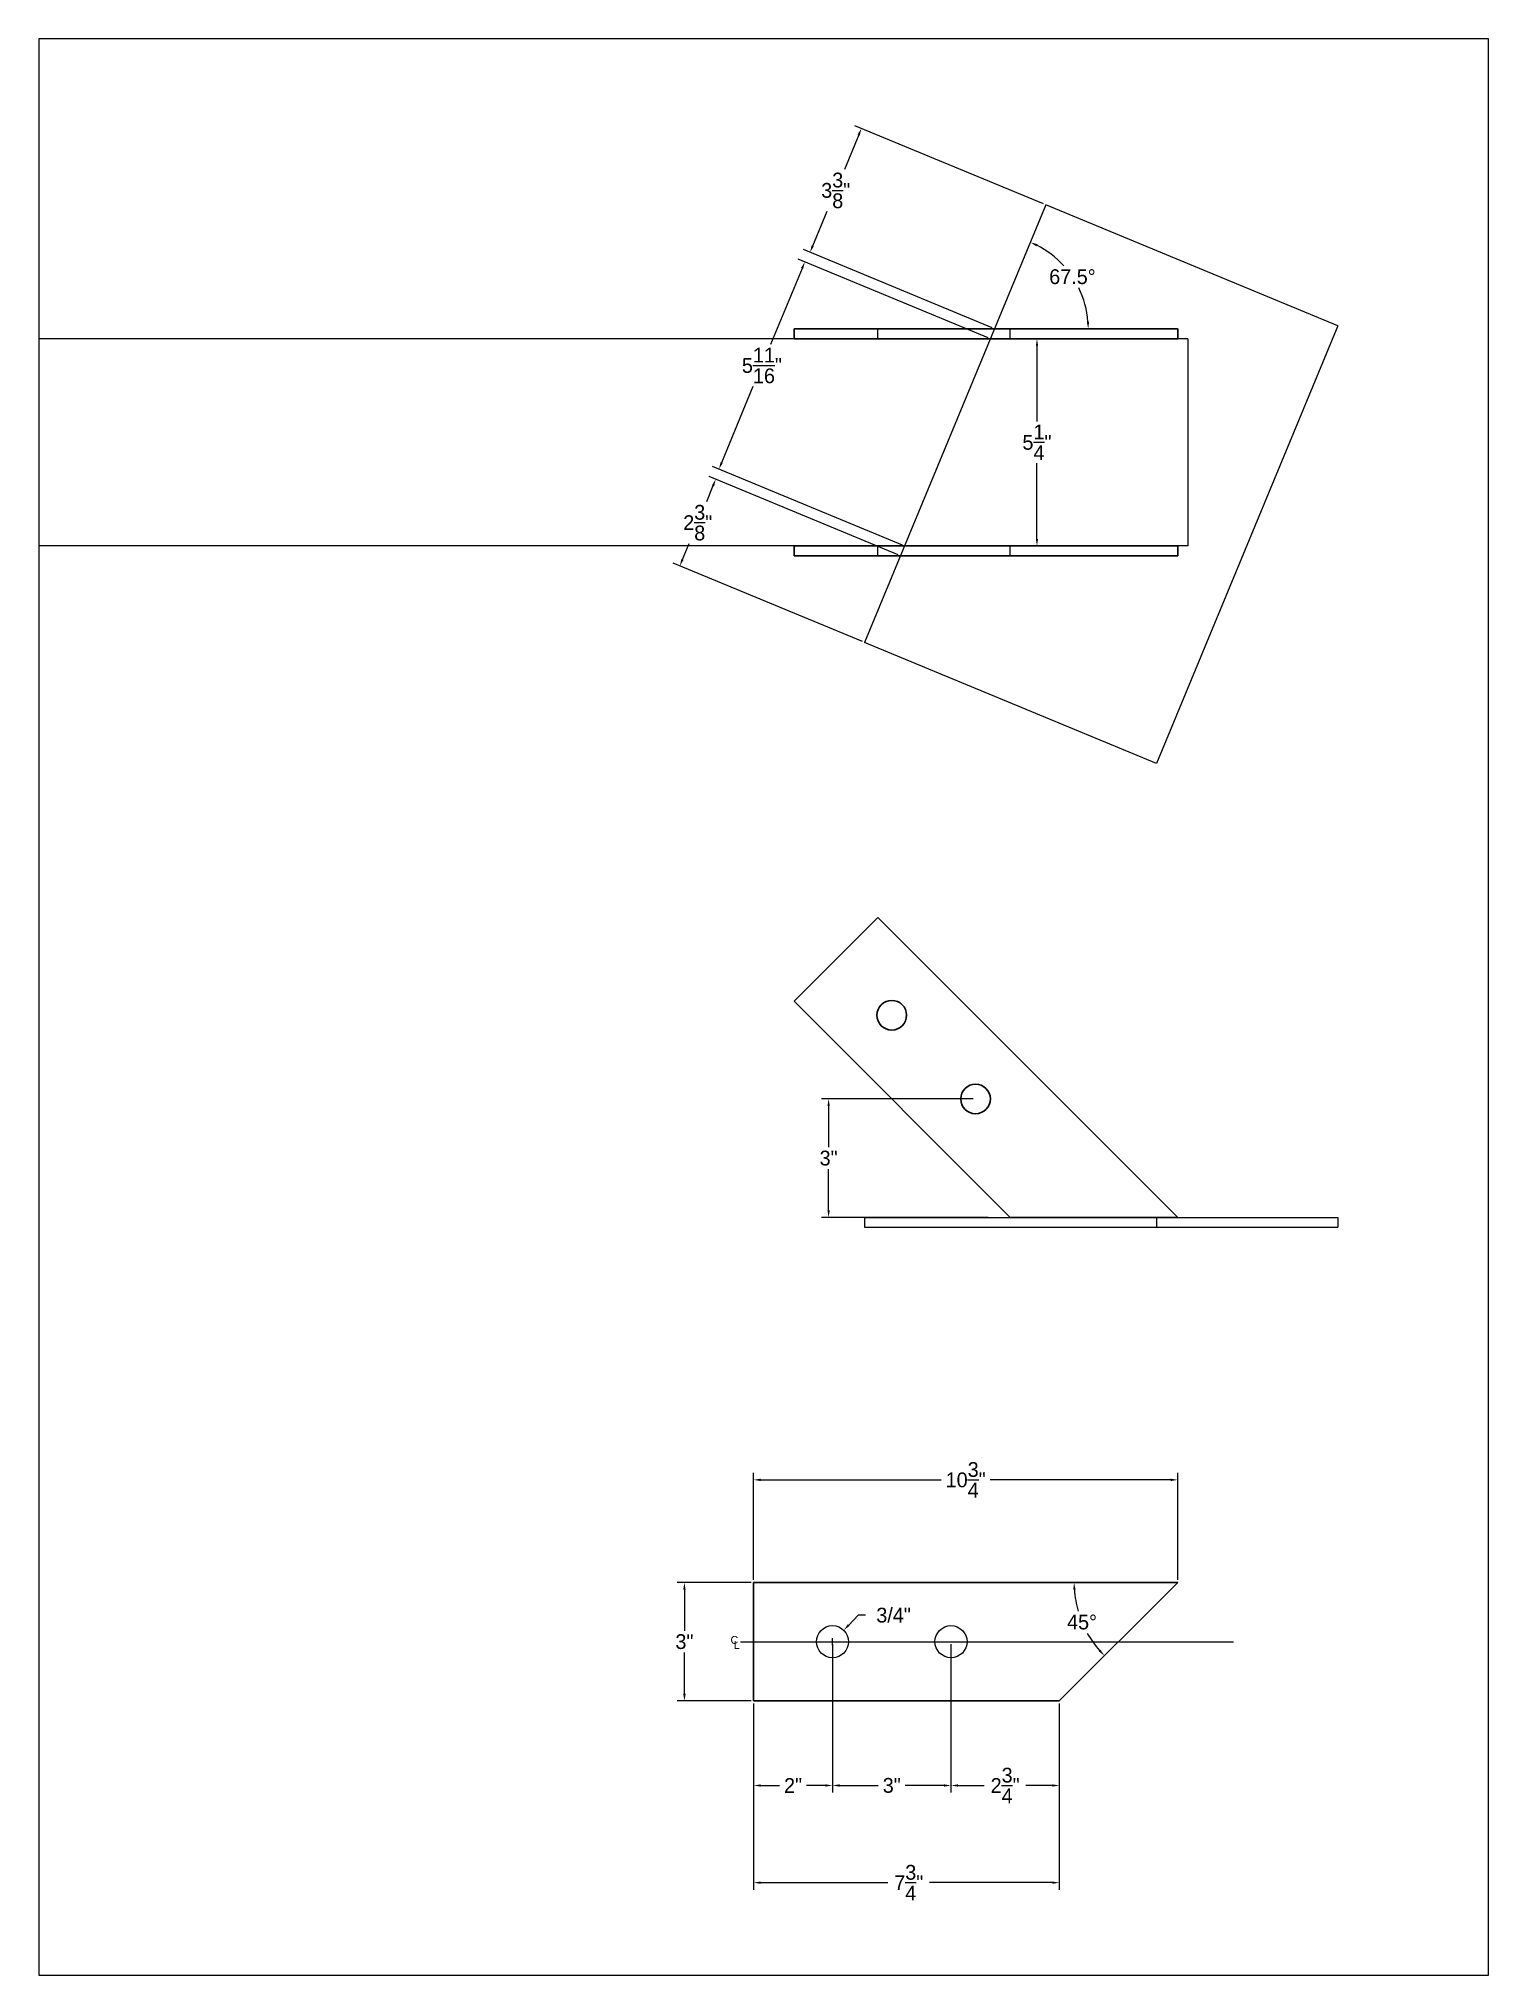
# Paper-space layout 'B2 EAST' of a CAD drawing. Header units: inches. Extents: x 0 to 7.9, y 0 to 10.6.
# The model-space entities are those that its viewports show. They can reach past a viewport. Long polylines and large blocks are cut down to what shows.
import ezdxf

# ---------------------------------------------------------------- set-up
doc = ezdxf.new("R2010")
doc.units = ezdxf.units.IN
doc.header["$MEASUREMENT"] = 0
doc.linetypes.add('CENTER', pattern=[2, 1.25, -0.25, 0.25, -0.25])
doc.linetypes.add('HIDDEN', pattern=[0.375, 0.25, -0.125])
for name, color, linetype in [('DIMENSIONS', 3, 'Continuous'), ('DIMENSIONS @ 1', 3, 'Continuous'), ('STEEL_TEXT', 7, 'Continuous')]:
    doc.layers.add(name, color=color, linetype=linetype)
doc.layers.add('FLOOR BEAMS', color=3, linetype='HIDDEN', lineweight=20)
doc.layers.add('STEEL', color=5, linetype='Continuous', lineweight=20)
doc.dimstyles.new('Annotative', dxfattribs={"dimscale": 0, "dimtxt": 0.18, "dimasz": 0.18, "dimexe": 0.18, "dimexo": 0.0625, "dimgap": 0.09, "dimtad": 0, "dimtih": 1, "dimtoh": 1, "dimdec": 4, "dimzin": 0, "dimdsep": 46, "dimtxsty": 'Standard', "dimcen": 0.09, "dimadec": 0, "dimazin": 0, "dimtfac": 1, "dimtdec": 4, "dimtofl": 0, "dimtmove": 0, "dimatfit": 3, "dimfxl": 1, "dimtolj": 1, "dimtzin": 0, "dimarcsym": 0})

# ---------------------------------------------------------------- blocks, each defined once
blk = doc.blocks.new('*D93')
at = {"layer": 'DIMENSIONS', "color": 0, "lineweight": -2}
for p, q in [((24985.774, 13901.361), (24985.774, 13904.077)), ((24985.954, 13903.897), (24990.525, 13903.897)), ((24996.337, 13903.897), (24991.767, 13903.897)), ((24996.517, 13901.361), (24996.517, 13904.077))]:
    blk.add_line(p, q, dxfattribs=at)
at = {"layer": 'DIMENSIONS', "color": 0, "lineweight": 9}
for points in [[(24985.954, 13903.927), (24985.954, 13903.867), (24985.774, 13903.897)], [(24996.337, 13903.927), (24996.337, 13903.867), (24996.517, 13903.897)]]:
    blk.add_solid(points, dxfattribs=at)
at = {"layer": 'DIMENSIONS', "color": 0, "insert": (24991.146, 13903.897), "char_height": 0.375, "attachment_point": 5}
blk.add_mtext('\\A1;10{\\H1.000000x;\\S3/4;}"', dxfattribs=at)
blk = doc.blocks.new('*D94')
at = {"layer": 'DIMENSIONS', "color": 0, "lineweight": -2}
for p, q in [((24985.774, 13898.236), (24985.774, 13893.515)), ((24993.517, 13898.236), (24993.517, 13893.515)), ((24985.954, 13893.695), (24989.177, 13893.695)), ((24993.337, 13893.695), (24990.232, 13893.695))]:
    blk.add_line(p, q, dxfattribs=at)
at = {"layer": 'DIMENSIONS', "color": 0, "lineweight": 9}
for points in [[(24985.954, 13893.725), (24985.954, 13893.665), (24985.774, 13893.695)], [(24993.337, 13893.725), (24993.337, 13893.665), (24993.517, 13893.695)]]:
    blk.add_solid(points, dxfattribs=at)
at = {"layer": 'DIMENSIONS', "color": 0, "insert": (24989.705, 13893.695), "char_height": 0.375, "attachment_point": 5}
blk.add_mtext('\\A1;7{\\H1.000000x;\\S3/4;}"', dxfattribs=at)
blk = doc.blocks.new('*D95')
at = {"layer": 'DIMENSIONS', "color": 0, "lineweight": -2}
for p, q in [((24985.712, 13901.298), (24983.843, 13901.298)), ((24984.023, 13901.118), (24984.023, 13900.076)), ((24984.023, 13898.478), (24984.023, 13899.521)), ((24985.712, 13898.298), (24983.843, 13898.298))]:
    blk.add_line(p, q, dxfattribs=at)
at = {"layer": 'DIMENSIONS', "color": 0, "lineweight": 9}
for points in [[(24983.993, 13901.118), (24984.053, 13901.118), (24984.023, 13901.298)], [(24983.993, 13898.478), (24984.053, 13898.478), (24984.023, 13898.298)]]:
    blk.add_solid(points, dxfattribs=at)
at = {"layer": 'DIMENSIONS', "color": 0, "insert": (24984.023, 13899.798), "char_height": 0.375, "attachment_point": 5}
blk.add_mtext('\\A1;3"', dxfattribs=at)
blk = doc.blocks.new('*D96')
at = {"layer": 'DIMENSIONS', "color": 0, "lineweight": -2}
for p, q in [((24987.774, 13899.736), (24987.774, 13895.976)), ((24985.774, 13898.236), (24985.774, 13895.976)), ((24985.954, 13896.156), (24986.434, 13896.156)), ((24987.594, 13896.156), (24987.114, 13896.156))]:
    blk.add_line(p, q, dxfattribs=at)
at = {"layer": 'DIMENSIONS', "color": 0, "lineweight": 9}
for points in [[(24985.954, 13896.186), (24985.954, 13896.126), (24985.774, 13896.156)], [(24987.594, 13896.186), (24987.594, 13896.126), (24987.774, 13896.156)]]:
    blk.add_solid(points, dxfattribs=at)
at = {"layer": 'DIMENSIONS', "color": 0, "insert": (24986.774, 13896.156), "char_height": 0.375, "attachment_point": 5}
blk.add_mtext('\\A1;2"', dxfattribs=at)
blk = doc.blocks.new('*D97')
at = {"layer": 'DIMENSIONS', "color": 0, "lineweight": -2}
for p, q in [((24987.774, 13899.736), (24987.774, 13895.976)), ((24990.774, 13899.736), (24990.774, 13895.976)), ((24987.954, 13896.156), (24988.934, 13896.156)), ((24990.594, 13896.156), (24989.614, 13896.156))]:
    blk.add_line(p, q, dxfattribs=at)
at = {"layer": 'DIMENSIONS', "color": 0, "lineweight": 9}
for points in [[(24987.954, 13896.186), (24987.954, 13896.126), (24987.774, 13896.156)], [(24990.594, 13896.186), (24990.594, 13896.126), (24990.774, 13896.156)]]:
    blk.add_solid(points, dxfattribs=at)
at = {"layer": 'DIMENSIONS', "color": 0, "insert": (24989.274, 13896.156), "char_height": 0.375, "attachment_point": 5}
blk.add_mtext('\\A1;3"', dxfattribs=at)
blk = doc.blocks.new('*D98')
at = {"layer": 'DIMENSIONS', "color": 0, "lineweight": -2}
for p, q in [((24990.774, 13899.736), (24990.774, 13895.976)), ((24993.517, 13898.236), (24993.517, 13895.976)), ((24990.954, 13896.156), (24991.618, 13896.156)), ((24993.337, 13896.156), (24992.673, 13896.156))]:
    blk.add_line(p, q, dxfattribs=at)
at = {"layer": 'DIMENSIONS', "color": 0, "lineweight": 9}
for points in [[(24990.954, 13896.186), (24990.954, 13896.126), (24990.774, 13896.156)], [(24993.337, 13896.186), (24993.337, 13896.126), (24993.517, 13896.156)]]:
    blk.add_solid(points, dxfattribs=at)
at = {"layer": 'DIMENSIONS', "color": 0, "insert": (24992.146, 13896.156), "char_height": 0.375, "attachment_point": 5}
blk.add_mtext('\\A1;2{\\H1.000000x;\\S3/4;}"', dxfattribs=at)
blk = doc.blocks.new('*D99')
at = {"layer": 'DIMENSIONS', "color": 0, "lineweight": -2}
for start, end in [(183.9309, 196.0774), (209.2375, 221.0691)]:
    blk.add_arc((24996.517, 13901.298), 2.624, start, end, dxfattribs=at)
at = {"layer": 'DIMENSIONS', "color": 0, "lineweight": 9}
for points in [[(24993.869, 13901.117), (24993.929, 13901.119), (24993.893, 13901.298)], [(24994.561, 13899.595), (24994.517, 13899.554), (24994.662, 13899.443)]]:
    blk.add_solid(points, dxfattribs=at)
at = {"layer": 'DIMENSIONS', "color": 0, "insert": (24994.093, 13900.294), "char_height": 0.375, "attachment_point": 5}
blk.add_mtext('\\A1;45°', dxfattribs=at)
blk = doc.blocks.new('*D100')
at = {"layer": 'DIMENSIONS', "color": 0, "lineweight": -2}
for p, q in [((24991.333, 13913.544), (24987.495, 13913.544)), ((24987.675, 13913.364), (24987.675, 13912.321)), ((24987.675, 13910.724), (24987.675, 13911.766)), ((24991.712, 13910.544), (24987.495, 13910.544))]:
    blk.add_line(p, q, dxfattribs=at)
at = {"layer": 'DIMENSIONS', "color": 0, "lineweight": 9}
for points in [[(24987.645, 13913.364), (24987.705, 13913.364), (24987.675, 13913.544)], [(24987.645, 13910.724), (24987.705, 13910.724), (24987.675, 13910.544)]]:
    blk.add_solid(points, dxfattribs=at)
at = {"layer": 'DIMENSIONS', "color": 0, "insert": (24987.675, 13912.044), "char_height": 0.375, "attachment_point": 5}
blk.add_mtext('\\A1;3"', dxfattribs=at)
blk = doc.blocks.new('*D101')
at = {"layer": 'DIMENSIONS', "color": 0, "lineweight": -2}
for p, q in [((24985.774, 13901.361), (24985.774, 13904.077)), ((24985.954, 13903.897), (24990.525, 13903.897)), ((24996.337, 13903.897), (24991.767, 13903.897)), ((24996.517, 13901.361), (24996.517, 13904.077))]:
    blk.add_line(p, q, dxfattribs=at)
at = {"layer": 'DIMENSIONS', "color": 0, "lineweight": 9}
for points in [[(24985.954, 13903.927), (24985.954, 13903.867), (24985.774, 13903.897)], [(24996.337, 13903.927), (24996.337, 13903.867), (24996.517, 13903.897)]]:
    blk.add_solid(points, dxfattribs=at)
at = {"layer": 'DIMENSIONS', "color": 0, "insert": (24991.146, 13903.897), "char_height": 0.375, "attachment_point": 5}
blk.add_mtext('\\A1;10{\\H1.000000x;\\S3/4;}"', dxfattribs=at)
blk = doc.blocks.new('*D102')
at = {"layer": 'DIMENSIONS', "color": 0, "lineweight": -2}
for p, q in [((24985.774, 13898.236), (24985.774, 13893.515)), ((24993.517, 13898.236), (24993.517, 13893.515)), ((24985.954, 13893.695), (24989.177, 13893.695)), ((24993.337, 13893.695), (24990.232, 13893.695))]:
    blk.add_line(p, q, dxfattribs=at)
at = {"layer": 'DIMENSIONS', "color": 0, "lineweight": 9}
for points in [[(24985.954, 13893.725), (24985.954, 13893.665), (24985.774, 13893.695)], [(24993.337, 13893.725), (24993.337, 13893.665), (24993.517, 13893.695)]]:
    blk.add_solid(points, dxfattribs=at)
at = {"layer": 'DIMENSIONS', "color": 0, "insert": (24989.705, 13893.695), "char_height": 0.375, "attachment_point": 5}
blk.add_mtext('\\A1;7{\\H1.000000x;\\S3/4;}"', dxfattribs=at)
blk = doc.blocks.new('*D103')
at = {"layer": 'DIMENSIONS', "color": 0, "lineweight": -2}
for p, q in [((24985.712, 13901.298), (24983.843, 13901.298)), ((24984.023, 13901.118), (24984.023, 13900.076)), ((24984.023, 13898.478), (24984.023, 13899.521)), ((24985.712, 13898.298), (24983.843, 13898.298))]:
    blk.add_line(p, q, dxfattribs=at)
at = {"layer": 'DIMENSIONS', "color": 0, "lineweight": 9}
for points in [[(24983.993, 13901.118), (24984.053, 13901.118), (24984.023, 13901.298)], [(24983.993, 13898.478), (24984.053, 13898.478), (24984.023, 13898.298)]]:
    blk.add_solid(points, dxfattribs=at)
at = {"layer": 'DIMENSIONS', "color": 0, "insert": (24984.023, 13899.798), "char_height": 0.375, "attachment_point": 5}
blk.add_mtext('\\A1;3"', dxfattribs=at)
blk = doc.blocks.new('*D104')
at = {"layer": 'DIMENSIONS', "color": 0, "lineweight": -2}
for p, q in [((24987.774, 13899.736), (24987.774, 13895.976)), ((24985.774, 13898.236), (24985.774, 13895.976)), ((24985.954, 13896.156), (24986.434, 13896.156)), ((24987.594, 13896.156), (24987.114, 13896.156))]:
    blk.add_line(p, q, dxfattribs=at)
at = {"layer": 'DIMENSIONS', "color": 0, "lineweight": 9}
for points in [[(24985.954, 13896.186), (24985.954, 13896.126), (24985.774, 13896.156)], [(24987.594, 13896.186), (24987.594, 13896.126), (24987.774, 13896.156)]]:
    blk.add_solid(points, dxfattribs=at)
at = {"layer": 'DIMENSIONS', "color": 0, "insert": (24986.774, 13896.156), "char_height": 0.375, "attachment_point": 5}
blk.add_mtext('\\A1;2"', dxfattribs=at)
blk = doc.blocks.new('*D105')
at = {"layer": 'DIMENSIONS', "color": 0, "lineweight": -2}
for p, q in [((24987.774, 13899.736), (24987.774, 13895.976)), ((24990.774, 13899.736), (24990.774, 13895.976)), ((24987.954, 13896.156), (24988.934, 13896.156)), ((24990.594, 13896.156), (24989.614, 13896.156))]:
    blk.add_line(p, q, dxfattribs=at)
at = {"layer": 'DIMENSIONS', "color": 0, "lineweight": 9}
for points in [[(24987.954, 13896.186), (24987.954, 13896.126), (24987.774, 13896.156)], [(24990.594, 13896.186), (24990.594, 13896.126), (24990.774, 13896.156)]]:
    blk.add_solid(points, dxfattribs=at)
at = {"layer": 'DIMENSIONS', "color": 0, "insert": (24989.274, 13896.156), "char_height": 0.375, "attachment_point": 5}
blk.add_mtext('\\A1;3"', dxfattribs=at)
blk = doc.blocks.new('*D106')
at = {"layer": 'DIMENSIONS', "color": 0, "lineweight": -2}
for p, q in [((24990.774, 13899.736), (24990.774, 13895.976)), ((24993.517, 13898.236), (24993.517, 13895.976)), ((24990.954, 13896.156), (24991.618, 13896.156)), ((24993.337, 13896.156), (24992.673, 13896.156))]:
    blk.add_line(p, q, dxfattribs=at)
at = {"layer": 'DIMENSIONS', "color": 0, "lineweight": 9}
for points in [[(24990.954, 13896.186), (24990.954, 13896.126), (24990.774, 13896.156)], [(24993.337, 13896.186), (24993.337, 13896.126), (24993.517, 13896.156)]]:
    blk.add_solid(points, dxfattribs=at)
at = {"layer": 'DIMENSIONS', "color": 0, "insert": (24992.146, 13896.156), "char_height": 0.375, "attachment_point": 5}
blk.add_mtext('\\A1;2{\\H1.000000x;\\S3/4;}"', dxfattribs=at)
blk = doc.blocks.new('*D107')
at = {"layer": 'DIMENSIONS', "color": 0, "lineweight": -2}
for start, end in [(183.9309, 196.0774), (209.2375, 221.0691)]:
    blk.add_arc((24996.517, 13901.298), 2.624, start, end, dxfattribs=at)
at = {"layer": 'DIMENSIONS', "color": 0, "lineweight": 9}
for points in [[(24993.869, 13901.117), (24993.929, 13901.119), (24993.893, 13901.298)], [(24994.561, 13899.595), (24994.517, 13899.554), (24994.662, 13899.443)]]:
    blk.add_solid(points, dxfattribs=at)
at = {"layer": 'DIMENSIONS', "color": 0, "insert": (24994.093, 13900.294), "char_height": 0.375, "attachment_point": 5}
blk.add_mtext('\\A1;45°', dxfattribs=at)
blk = doc.blocks.new('*D177')
at = {"layer": 'DIMENSIONS', "color": 0, "lineweight": -2}
for p, q in [((24988.425, 13900.468), (24988.183, 13900.219)), ((24988.605, 13900.468), (24988.425, 13900.468)), ((24987.684, 13899.798), (24987.864, 13899.798)), ((24987.774, 13899.708), (24987.774, 13899.888))]:
    blk.add_line(p, q, dxfattribs=at)
at = {"layer": 'DIMENSIONS', "color": 0, "lineweight": 30}
blk.add_solid([(24988.162, 13900.239), (24988.205, 13900.198), (24988.058, 13900.089)], dxfattribs=at)
at = {"layer": 'DIMENSIONS', "color": 0, "insert": (24989.32, 13900.468), "char_height": 0.375, "attachment_point": 5}
blk.add_mtext('\\A1;3/4"', dxfattribs=at)
blk = doc.blocks.new('*D263')
at = {"layer": 'DIMENSIONS', "color": 0, "lineweight": -2}
for p, q in [((24993.121, 13936.214), (24988.339, 13938.195)), ((24988.436, 13937.96), (24988.073, 13937.084)), ((24987.273, 13935.152), (24987.636, 13936.029)), ((24991.82, 13933.074), (24987.038, 13935.055))]:
    blk.add_line(p, q, dxfattribs=at)
at = {"layer": 'DIMENSIONS', "color": 0, "lineweight": 9}
for points in [[(24988.408, 13937.971), (24988.464, 13937.948), (24988.505, 13938.126)], [(24987.245, 13935.164), (24987.301, 13935.141), (24987.204, 13934.986)]]:
    blk.add_solid(points, dxfattribs=at)
at = {"layer": 'DIMENSIONS', "color": 0, "insert": (24987.855, 13936.556), "char_height": 0.375, "attachment_point": 5}
blk.add_mtext('\\A1;3{\\H1.000000x;\\S3/8;}"', dxfattribs=at)
blk = doc.blocks.new('*D266')
at = {"layer": 'DIMENSIONS', "color": 0, "lineweight": -2}
for p, q in [((24991.721, 13932.8), (24993.132, 13932.8)), ((24992.952, 13932.62), (24992.952, 13930.703)), ((24992.952, 13927.73), (24992.952, 13929.648)), ((24991.721, 13927.55), (24993.132, 13927.55))]:
    blk.add_line(p, q, dxfattribs=at)
at = {"layer": 'DIMENSIONS', "color": 0, "lineweight": 9}
for points in [[(24992.922, 13932.62), (24992.982, 13932.62), (24992.952, 13932.8)], [(24992.922, 13927.73), (24992.982, 13927.73), (24992.952, 13927.55)]]:
    blk.add_solid(points, dxfattribs=at)
at = {"layer": 'DIMENSIONS', "color": 0, "insert": (24992.952, 13930.175), "char_height": 0.375, "attachment_point": 5}
blk.add_mtext('\\A1;5{\\H1.000000x;\\S1/4;}"', dxfattribs=at)
blk = doc.blocks.new('*D267')
at = {"layer": 'DIMENSIONS', "color": 0, "lineweight": -2}
for start, end in [(42.2664, 63.1504), (4.3496, 26.0121)]:
    blk.add_arc((24991.878, 13933.05), 2.372, start, end, dxfattribs=at)
at = {"layer": 'DIMENSIONS', "color": 0, "lineweight": 9}
for points in [[(24992.937, 13935.139), (24992.962, 13935.193), (24992.786, 13935.241)], [(24994.273, 13933.231), (24994.213, 13933.229), (24994.25, 13933.05)]]:
    blk.add_solid(points, dxfattribs=at)
at = {"layer": 'DIMENSIONS', "color": 0, "insert": (24993.85, 13934.368), "char_height": 0.375, "attachment_point": 5}
blk.add_mtext('\\A1;67.5°', dxfattribs=at)
blk = doc.blocks.new('*D264')
at = {"layer": 'DIMENSIONS', "color": 0, "lineweight": -2}
for p, q in [((24987.004, 13934.581), (24986.204, 13932.65)), ((24991.717, 13932.824), (24986.907, 13934.816)), ((24984.967, 13929.664), (24985.767, 13931.595)), ((24989.542, 13927.574), (24984.732, 13929.566))]:
    blk.add_line(p, q, dxfattribs=at)
at = {"layer": 'DIMENSIONS', "color": 0, "lineweight": 9}
for points in [[(24986.976, 13934.593), (24987.032, 13934.57), (24987.073, 13934.747)], [(24984.94, 13929.675), (24984.995, 13929.652), (24984.898, 13929.497)]]:
    blk.add_solid(points, dxfattribs=at)
at = {"layer": 'DIMENSIONS', "color": 0, "insert": (24985.986, 13932.122), "char_height": 0.375, "attachment_point": 5}
blk.add_mtext('\\A1;5{\\H1.000000x;\\S11/16;}"', dxfattribs=at)
blk = doc.blocks.new('*D265')
at = {"layer": 'DIMENSIONS', "color": 0, "lineweight": -2}
for p, q in [((24989.439, 13927.324), (24984.649, 13929.308)), ((24984.746, 13929.073), (24984.579, 13928.668)), ((24983.974, 13927.209), (24984.142, 13927.613)), ((24988.529, 13925.128), (24983.739, 13927.112))]:
    blk.add_line(p, q, dxfattribs=at)
at = {"layer": 'DIMENSIONS', "color": 0, "lineweight": 9}
for points in [[(24984.718, 13929.084), (24984.774, 13929.061), (24984.815, 13929.239)], [(24983.946, 13927.22), (24984.002, 13927.197), (24983.905, 13927.043)]]:
    blk.add_solid(points, dxfattribs=at)
at = {"layer": 'DIMENSIONS', "color": 0, "insert": (24984.36, 13928.141), "char_height": 0.375, "attachment_point": 5}
blk.add_mtext('\\A1;2{\\H1.000000x;\\S3/8;}"', dxfattribs=at)

msp = doc.modelspace()

# ---------------------------------------------------------------- linework, layer by layer
at = {"layer": 'FLOOR BEAMS', "ltscale": 10}
for p, q in [((24996.77447, 13932.80006), (24961.02022, 13932.80006)), ((24996.77447, 13927.55006), (24961.02022, 13927.55006))]:
    msp.add_line(p, q, dxfattribs=at)
at = {"layer": 'FLOOR BEAMS', "lineweight": 9, "ltscale": 10}
msp.add_line((24996.77447, 13932.80006), (24996.77447, 13927.55006), dxfattribs=at)
at = {"layer": 'STEEL', "lineweight": 9}
for p, q in [((24993.1787, 13936.19016), (24988.5865, 13925.10361)), ((25000.56973, 13933.12869), (24993.1787, 13936.19016)), ((25000.56973, 13933.12869), (24995.97753, 13922.04214)), ((24995.97753, 13922.04214), (24988.5865, 13925.10361)), ((24995.97753, 13910.54389), (24995.97753, 13910.29389)), ((25000.56973, 13910.54389), (25000.56973, 13910.29389))]:
    msp.add_line(p, q, dxfattribs=at)
at = {"layer": 'STEEL', "lineweight": 30}
for p, q in [((24996.51711, 13933.05006), (24986.7996, 13933.05006)), ((24986.7996, 13933.05006), (24986.7996, 13932.80006)), ((24986.7996, 13932.80006), (24996.51711, 13932.80006)), ((24996.51711, 13932.80006), (24996.51711, 13933.05006)), ((24996.51711, 13927.55006), (24986.7996, 13927.55006)), ((24986.7996, 13927.55006), (24986.7996, 13927.30006)), ((24986.7996, 13927.30006), (24996.51711, 13927.30006)), ((24996.51711, 13927.30006), (24996.51711, 13927.55006)), ((24986.7996, 13916.01876), (24988.92092, 13918.14008)), ((24986.7996, 13916.01876), (24988.92092, 13918.14008)), ((24988.92092, 13918.14008), (24996.51711, 13910.54389)), ((24988.92092, 13918.14008), (24996.51711, 13910.54389)), ((24986.7996, 13916.01876), (24992.27447, 13910.54389)), ((24986.7996, 13916.01876), (24992.27447, 13910.54389)), ((24992.27447, 13910.54389), (24996.51711, 13910.54389)), ((24992.27447, 13910.54389), (24996.51711, 13910.54389)), ((24985.77447, 13901.29821), (24996.51711, 13901.29821)), ((24985.77447, 13898.29821), (24985.77447, 13901.29821)), ((24985.77447, 13901.29821), (24996.51711, 13901.29821)), ((24985.77447, 13898.29821), (24985.77447, 13901.29821)), ((24993.51711, 13898.29821), (24996.51711, 13901.29821)), ((24993.51711, 13898.29821), (24996.51711, 13901.29821)), ((24985.77447, 13898.29821), (24993.51711, 13898.29821)), ((24985.77447, 13898.29821), (24993.51711, 13898.29821))]:
    msp.add_line(p, q, dxfattribs=at)
at = {"layer": 'STEEL'}
for p, q in [((24988.92092, 13932.80006), (24988.92092, 13933.05006)), ((24992.27447, 13932.80006), (24992.27447, 13933.05006)), ((24988.92092, 13927.30006), (24988.92092, 13927.55006)), ((24992.27447, 13927.30006), (24992.27447, 13927.55006)), ((24988.5865, 13910.54389), (25000.56973, 13910.54389)), ((24988.5865, 13910.54389), (24988.5865, 13910.29389)), ((24988.5865, 13910.29389), (25000.56973, 13910.29389))]:
    msp.add_line(p, q, dxfattribs=at)
at = {"layer": 'STEEL', "color": 1, "linetype": 'CENTER'}
msp.add_line((24985.44036, 13899.79821), (24997.92608, 13899.79821), dxfattribs=at)
at = {"layer": 'STEEL', "lineweight": 30}
for centre in [(24989.27447, 13915.66521), (24989.27447, 13915.66521), (24991.39579, 13913.54389), (24991.39579, 13913.54389)]:
    msp.add_circle(centre, 0.375, dxfattribs=at)
at = {"layer": 'STEEL'}
for centre in [(24987.77447, 13899.79821), (24987.77447, 13899.79821), (24990.77447, 13899.79821), (24990.77447, 13899.79821)]:
    msp.add_circle(centre, 0.40625, dxfattribs=at)

# ---------------------------------------------------------------- texts
at = {"layer": 'STEEL_TEXT', "char_height": 0.2, "width": 0.6997181, "attachment_point": 1}
for s, insert in [('C', (24985.1913, 13899.94321)), ('C', (24985.1913, 13899.94321)), ('L', (24985.27618, 13899.81599)), ('L', (24985.27618, 13899.81599))]:
    msp.add_mtext(s, dxfattribs=dict(at, insert=insert))

# ---------------------------------------------------------------- dimensions: what is measured, and where the dimension line sits
at = {"layer": 'DIMENSIONS @ 1'}
for p1, p2, distance, picture, middle in [((24993.1787, 13936.19016), (24991.87802, 13933.05006), -5.05888, '*D263', (24987.85456, 13936.55606)), ((24991.77447, 13932.80006), (24989.59985, 13927.55006), -5.08888, '*D264', (24985.98564, 13932.12249)), ((24989.4963, 13927.30006), (24988.5865, 13925.10361), -5.06704, '*D265', (24984.36006, 13928.14091)), ((24985.77447, 13901.29821), (24996.51711, 13901.29821), 2.59903, '*D93', (24991.14579, 13903.89723)), ((24985.77447, 13901.29821), (24996.51711, 13901.29821), 2.59903, '*D101', (24991.14579, 13903.89723)), ((24985.77447, 13901.29821), (24985.77447, 13898.29821), -1.75122, '*D95', (24984.02325, 13899.79821)), ((24985.77447, 13901.29821), (24985.77447, 13898.29821), -1.75122, '*D103', (24984.02325, 13899.79821))]:
    dim = msp.add_aligned_dim(p1=p1, p2=p2, distance=distance, dimstyle='Annotative', override={"dimscale": 1, "dimtxt": 0.375, "dimlunit": 4, "dimtix": 0, "dimtofl": 0, "dimtmove": 0, "dimatfit": 3}, dxfattribs=at)
    dim.commit()
    dim.dimension.update_dxf_attribs({"geometry": picture, "text_midpoint": middle})
for base, line1, line2, override, picture, middle in [((24994.06912, 13933.95764), ((24996.51711, 13933.05006), (24986.7996, 13933.05006)), ((24993.1787, 13936.19016), (24988.5865, 13925.10361)), {"dimscale": 1, "dimtxt": 0.375, "dimlunit": 4, "dimadec": 1, "dimtix": 0, "dimtofl": 0, "dimtmove": 0, "dimatfit": 3}, '*D267', (24993.84995, 13934.36766)), ((24993.98236, 13900.61902), ((24993.51711, 13898.29821), (24996.51711, 13901.29821)), ((24985.77447, 13901.29821), (24996.51711, 13901.29821)), {"dimscale": 1, "dimtxt": 0.375, "dimlunit": 4, "dimtix": 0, "dimtofl": 0, "dimtmove": 0, "dimatfit": 3}, '*D99', (24994.0927, 13900.29398)), ((24993.98236, 13900.61902), ((24993.51711, 13898.29821), (24996.51711, 13901.29821)), ((24985.77447, 13901.29821), (24996.51711, 13901.29821)), {"dimscale": 1, "dimtxt": 0.375, "dimlunit": 4, "dimtix": 0, "dimtofl": 0, "dimtmove": 0, "dimatfit": 3}, '*D107', (24994.0927, 13900.29398))]:
    dim = msp.add_angular_dim_2l(base=base, line1=line1, line2=line2, dimstyle='Annotative', override=override, dxfattribs=at)
    dim.commit()
    dim.dimension.update_dxf_attribs({"geometry": picture, "text_midpoint": middle})
for base, p1, p2, angle, picture, middle, dimtype in [((24992.95244, 13927.55006), (24991.65835, 13932.80006), (24991.65835, 13927.55006), 90, '*D266', (24992.95244, 13930.17506), 160), ((24993.51711, 13893.69494), (24985.77447, 13898.29821), (24993.51711, 13898.29821), 0, '*D94', (24989.70493, 13893.69494), 129), ((24993.51711, 13893.69494), (24985.77447, 13898.29821), (24993.51711, 13898.29821), 0, '*D102', (24989.70493, 13893.69494), 129)]:
    dim = msp.add_linear_dim(base=base, p1=p1, p2=p2, angle=angle, dimstyle='Annotative', override={"dimscale": 1, "dimtxt": 0.375, "dimlunit": 4, "dimtix": 0, "dimtofl": 0, "dimtmove": 0, "dimatfit": 3}, dxfattribs=at)
    dim.commit()
    dim.dimension.update_dxf_attribs({"geometry": picture, "text_midpoint": middle, "dimtype": dimtype})
for base, p1, p2, angle, override, picture, middle in [((24987.67454, 13910.54389), (24991.39579, 13913.54389), (24991.77447, 13910.54389), 90, {"dimscale": 1, "dimtxt": 0.375, "dimlunit": 4, "dimtix": 0, "dimtofl": 0, "dimtmove": 0, "dimatfit": 3}, '*D100', (24987.67454, 13912.04389)), ((24987.77447, 13896.15593), (24985.77447, 13898.29821), (24987.77447, 13899.79821), 0, {"dimscale": 1, "dimtxt": 0.375, "dimlunit": 4, "dimtix": 0, "dimtofl": 0, "dimtmove": 0, "dimatfit": 3}, '*D96', (24986.77447, 13896.15593)), ((24987.77447, 13896.15593), (24985.77447, 13898.29821), (24987.77447, 13899.79821), 0, {"dimscale": 1, "dimtxt": 0.375, "dimlunit": 4, "dimtix": 0, "dimtofl": 0, "dimtmove": 0, "dimatfit": 3}, '*D104', (24986.77447, 13896.15593)), ((24990.77447, 13896.15593), (24987.77447, 13899.79821), (24990.77447, 13899.79821), 0, {"dimscale": 1, "dimtxt": 0.375, "dimlunit": 4, "dimtix": 0, "dimtofl": 0, "dimtmove": 1, "dimatfit": 3}, '*D97', (24989.27447, 13896.15593)), ((24990.77447, 13896.15593), (24987.77447, 13899.79821), (24990.77447, 13899.79821), 0, {"dimscale": 1, "dimtxt": 0.375, "dimlunit": 4, "dimtix": 0, "dimtofl": 0, "dimtmove": 1, "dimatfit": 3}, '*D105', (24989.27447, 13896.15593)), ((24993.51711, 13896.15593), (24990.77447, 13899.79821), (24993.51711, 13898.29821), 0, {"dimscale": 1, "dimtxt": 0.375, "dimlunit": 4, "dimtix": 0, "dimtofl": 0, "dimtmove": 1, "dimatfit": 3}, '*D98', (24992.14579, 13896.15593)), ((24993.51711, 13896.15593), (24990.77447, 13899.79821), (24993.51711, 13898.29821), 0, {"dimscale": 1, "dimtxt": 0.375, "dimlunit": 4, "dimtix": 0, "dimtofl": 0, "dimtmove": 1, "dimatfit": 3}, '*D106', (24992.14579, 13896.15593))]:
    dim = msp.add_linear_dim(base=base, p1=p1, p2=p2, angle=angle, dimstyle='Annotative', override=override, dxfattribs=at)
    dim.commit()
    dim.dimension.update_dxf_attribs({"geometry": picture, "text_midpoint": middle})
dim = msp.add_diameter_dim_2p(p1=(24987.49129, 13899.50692), p2=(24988.05765, 13900.08949), text='3/4"', dimstyle='Annotative', override={"dimscale": 1, "dimtxt": 0.375, "dimlunit": 4, "dimtix": 0, "dimtofl": 0, "dimtmove": 0, "dimatfit": 3}, dxfattribs=at)
dim.commit()
dim.dimension.update_dxf_attribs({"geometry": '*D177', "text_midpoint": (24989.32046, 13900.46783), "dimtype": 163})

psp = doc.layouts.new('B2 EAST')

# ---------------------------------------------------------------- viewports
at = {"layer": 'STEEL', "lineweight": 9}
psp.add_viewport(center=(3.969, 5.302), size=(7.938, 10.6042), view_center_point=(24986.02674, 13915.87292), view_height=49.048094, dxfattribs=at)

doc.saveas('drawing.dxf')
